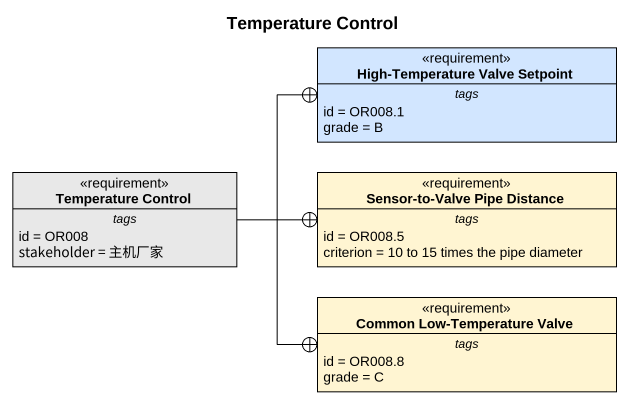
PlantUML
@startuml
title Temperature Control
hide circle
hide empty members
class "High-Temperature Valve Setpoint" as High_Temperature_Valve <<requirement>> #D2E6FF {
  -- tags --
  id = OR008.1
  grade = B
}
class "Temperature Control" as Temperature_Control <<requirement>> #E8E8E8 {
  -- tags --
  id = OR008
  stakeholder = 主机厂家
}
class "Sensor-to-Valve Pipe Distance" as Sensor_to_Valve_Pipe <<requirement>> #FFF5D2 {
  -- tags --
  id = OR008.5
  criterion = 10 to 15 times the pipe diameter
}
class "Common Low-Temperature Valve" as Common_Low_Temperature_Valve <<requirement>> #FFF5D2 {
  -- tags --
  id = OR008.8
  grade = C
}
Temperature_Control -right-+ High_Temperature_Valve
Temperature_Control -right-+ Sensor_to_Valve_Pipe
Temperature_Control -right-+ Common_Low_Temperature_Valve
@enduml
